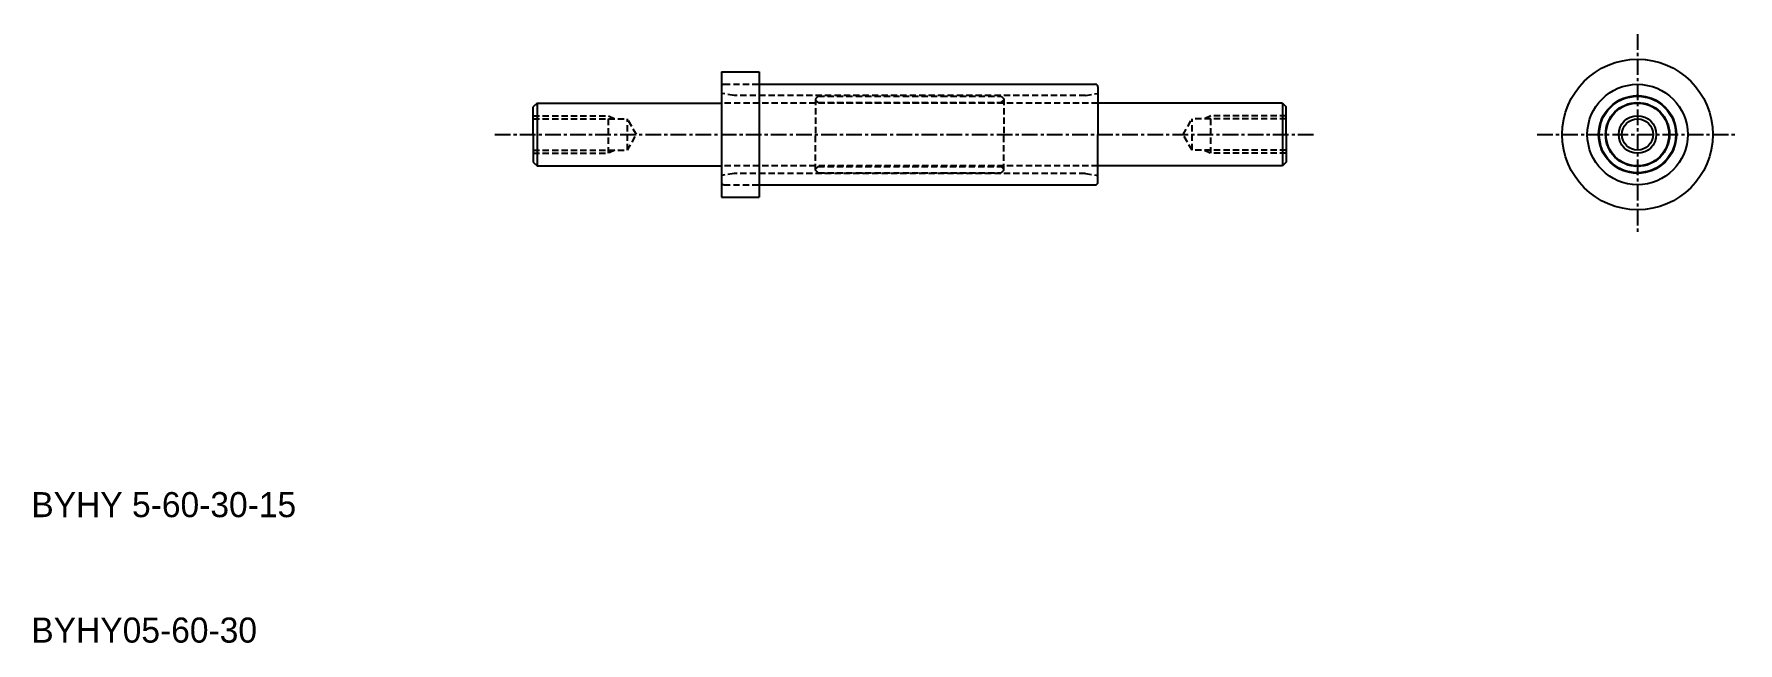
# Model space of a CAD drawing. Extents: x -18 to 118, y 175 to 224.
import ezdxf

# ---------------------------------------------------------------- set-up
doc = ezdxf.new("R2010")
doc.units = 0
doc.linetypes.add('CENTER', pattern=[2, 1.25, -0.25, 0.25, -0.25])
doc.linetypes.add('DASHED', pattern=[0.75, 0.5, -0.25])
doc.layers.get('0').update_dxf_attribs({"linetype": 'CONTINUOUS'})
doc.layers.add('CENTER', color=1, linetype='CENTER')

# ---------------------------------------------------------------- blocks, each defined once
blk = doc.blocks.new('A$C21E863DA')
at = {"color": 3, "linetype": 'DASHED'}
for p, q in [((0, 1.5), (6, 1.5)), ((6, 1.5), (6.5, 1.25)), ((6, -1.5), (6, 1.5)), ((0, 1.25), (7.5, 1.25)), ((8.22, 0), (7.5, 1.25)), ((7.5, -1.25), (7.5, 1.25)), ((7.5, -1.25), (8.22, 0)), ((0, -1.25), (7.5, -1.25)), ((6.5, -1.25), (6, -1.5)), ((0, -1.5), (6, -1.5))]:
    blk.add_line(p, q, dxfattribs=at)
blk = doc.blocks.new('A$C10023ABC')
at = {"color": 3, "linetype": 'DASHED'}
for p, q in [((-6, 1.5), (-6.5, 1.25)), ((-6, -1.5), (-6, 1.5)), ((0, 1.5), (-6, 1.5)), ((-8.22, 0), (-7.5, 1.25)), ((-7.5, -1.25), (-8.22, 0)), ((-7.5, -1.25), (-7.5, 1.25)), ((0, 1.25), (-7.5, 1.25)), ((0, -1.25), (-7.5, -1.25)), ((-6.5, -1.25), (-6, -1.5)), ((0, -1.5), (-6, -1.5))]:
    blk.add_line(p, q, dxfattribs=at)

msp = doc.modelspace()

# ---------------------------------------------------------------- linework, layer by layer
at = {"color": 7, "linetype": 'CONTINUOUS'}
for p, q in [((37.16, 220.69), (40.16, 220.69)), ((37.16, 220.69), (37.16, 210.69)), ((40.16, 220.69), (40.16, 210.69)), ((40.16, 219.69), (66.96, 219.69)), ((67.16, 219.49), (67.16, 215.69)), ((22.46, 218.19), (22.16, 217.89)), ((22.16, 215.69), (22.16, 217.89)), ((22.46, 218.19), (22.46, 213.19)), ((22.46, 218.19), (37.16, 218.19)), ((81.86, 218.19), (67.16, 218.19)), ((81.86, 218.19), (82.16, 217.89)), ((81.86, 218.19), (81.86, 213.19)), ((82.16, 215.69), (82.16, 217.89)), ((22.16, 215.69), (22.16, 213.49)), ((67.16, 211.89), (67.16, 215.69)), ((82.16, 215.69), (82.16, 213.49)), ((22.16, 213.49), (22.46, 213.19)), ((22.46, 213.19), (37.16, 213.19)), ((81.86, 213.19), (67.16, 213.19)), ((82.16, 213.49), (81.86, 213.19)), ((37.16, 210.69), (40.16, 210.69)), ((40.16, 211.69), (66.96, 211.69))]:
    msp.add_line(p, q, dxfattribs=at)
at = {"color": 3, "linetype": 'DASHED'}
for p, q in [((38.16, 218.79), (37.16, 218.97)), ((37.36, 219.69), (40.16, 219.69)), ((66.16, 218.79), (38.16, 218.79)), ((44.86, 218.74), (44.66, 218.54)), ((44.86, 218.74), (54.66, 218.74)), ((54.66, 218.74), (59.46, 218.74)), ((59.46, 218.74), (59.66, 218.54)), ((66.16, 218.79), (67.16, 218.97)), ((67.16, 218.19), (37.16, 218.19)), ((44.66, 218.54), (44.66, 215.69)), ((44.86, 218.24), (44.66, 218.44)), ((44.86, 218.24), (59.46, 218.24)), ((59.46, 218.24), (59.66, 218.44)), ((59.66, 218.54), (59.66, 215.69)), ((44.66, 212.84), (44.66, 215.69)), ((59.66, 212.84), (59.66, 215.69)), ((67.16, 213.19), (37.16, 213.19)), ((38.16, 212.59), (37.16, 212.42)), ((66.16, 212.59), (38.16, 212.59)), ((44.86, 213.14), (44.66, 212.94)), ((44.86, 212.64), (44.66, 212.84)), ((44.86, 213.14), (59.46, 213.14)), ((44.86, 212.64), (54.66, 212.64)), ((54.66, 212.64), (59.46, 212.64)), ((59.46, 213.14), (59.66, 212.94)), ((59.66, 212.84), (59.46, 212.64)), ((66.16, 212.59), (67.16, 212.42)), ((37.36, 211.69), (40.16, 211.69))]:
    msp.add_line(p, q, dxfattribs=at)
at = {"color": 7, "linetype": 'CONTINUOUS'}
for radius in [6, 4, 3.1, 3.05, 2.55, 2.5, 1.25]:
    msp.add_circle((110.16, 215.69), radius, dxfattribs=at)
at = {"color": 3, "linetype": 'CONTINUOUS'}
msp.add_circle((110.16, 215.69), 1.5, dxfattribs=at)
at = {"color": 3, "linetype": 'DASHED'}
for centre, start, end in [((37.36, 219.49), 90, 180), ((37.36, 211.89), 180, 270)]:
    msp.add_arc(centre, 0.2, start, end, dxfattribs=at)
at = {"color": 7, "linetype": 'CONTINUOUS'}
for centre, radius, start, end in [((66.96, 219.49), 0.2, 0, 90), ((110.16, 218.49), 0.3, 54.7821, 125.2179), ((107.74, 217.09), 0.3, 114.7821, 185.2179), ((110.16, 218.49), 0.3, 238.1793, 301.8207), ((112.59, 217.09), 0.3, 354.7821, 65.2179), ((107.74, 217.09), 0.3, 298.1793, 1.8207), ((112.59, 217.09), 0.3, 178.1793, 241.8207), ((107.74, 214.29), 0.3, 358.1793, 61.8207), ((112.59, 214.29), 0.3, 118.1793, 181.8207), ((107.74, 214.29), 0.3, 174.7821, 245.2179), ((110.16, 212.89), 0.3, 58.1793, 121.8207), ((112.59, 214.29), 0.3, 294.7821, 5.2179), ((66.96, 211.89), 0.2, 270, 0), ((110.16, 212.89), 0.3, 234.7821, 305.2179)]:
    msp.add_arc(centre, radius, start, end, dxfattribs=at)
at = {"layer": 'CENTER', "color": 1, "linetype": 'CENTER'}
for p, q in [((110.16, 223.69), (110.16, 207.69)), ((19.1, 215.69), (84.48, 215.69)), ((102.16, 215.69), (118.16, 215.69))]:
    msp.add_line(p, q, dxfattribs=at)

# ---------------------------------------------------------------- block references
at = {"color": 7, "linetype": 'CONTINUOUS'}
for name, p in [('A$C21E863DA', (22.16, 215.69)), ('A$C10023ABC', (82.16, 215.69))]:
    msp.add_blockref(name, p, dxfattribs=at)

# ---------------------------------------------------------------- texts
for s, p in [('BYHY 5-60-30-15', (-17.84, 185.19)), ('BYHY05-60-30', (-17.84, 175.19))]:
    msp.add_text(s, height=2, dxfattribs=at).set_placement(p)

doc.saveas('drawing.dxf')
